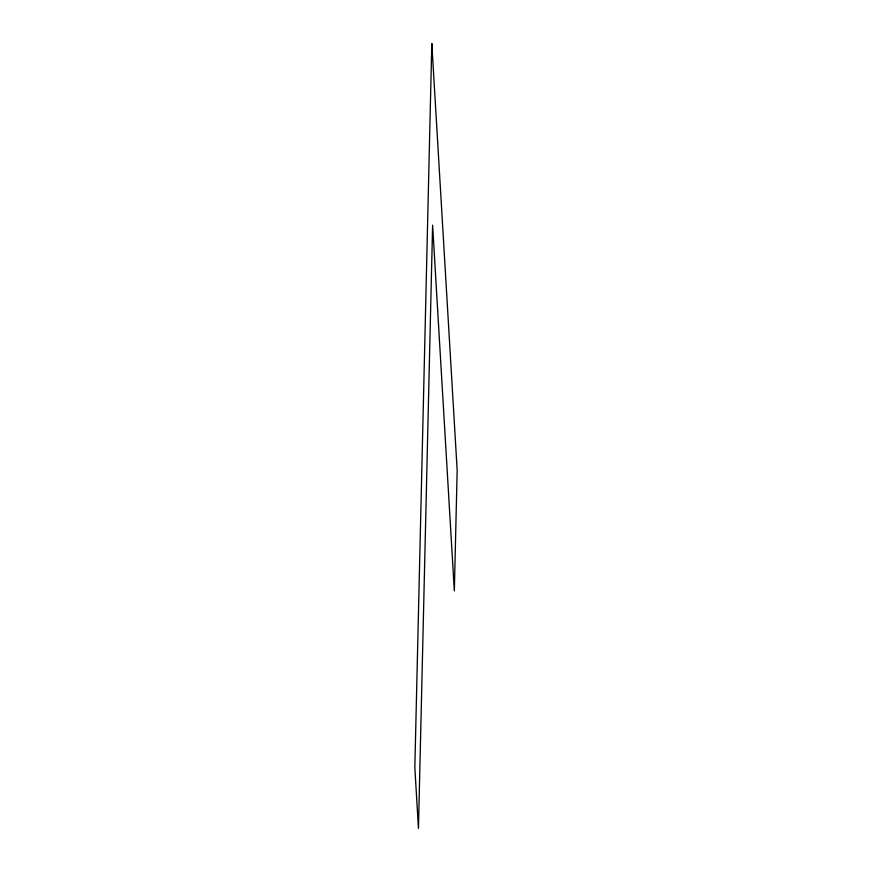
<?xml version="1.0" encoding="UTF-8"?>
<svg xmlns="http://www.w3.org/2000/svg" width="872" height="872" viewBox="0 0 872 872"><rect width="100%" height="100%" fill="white"/><g stroke="black" fill="none" stroke-linecap="round" stroke-linejoin="round"><path stroke-width="1.31" d="M431.814 43.6L414.832 767.447L418.451 828.4L432.61 225.194L454.334 590.9L457.168 470.259L431.814 43.6"/></g></svg>
